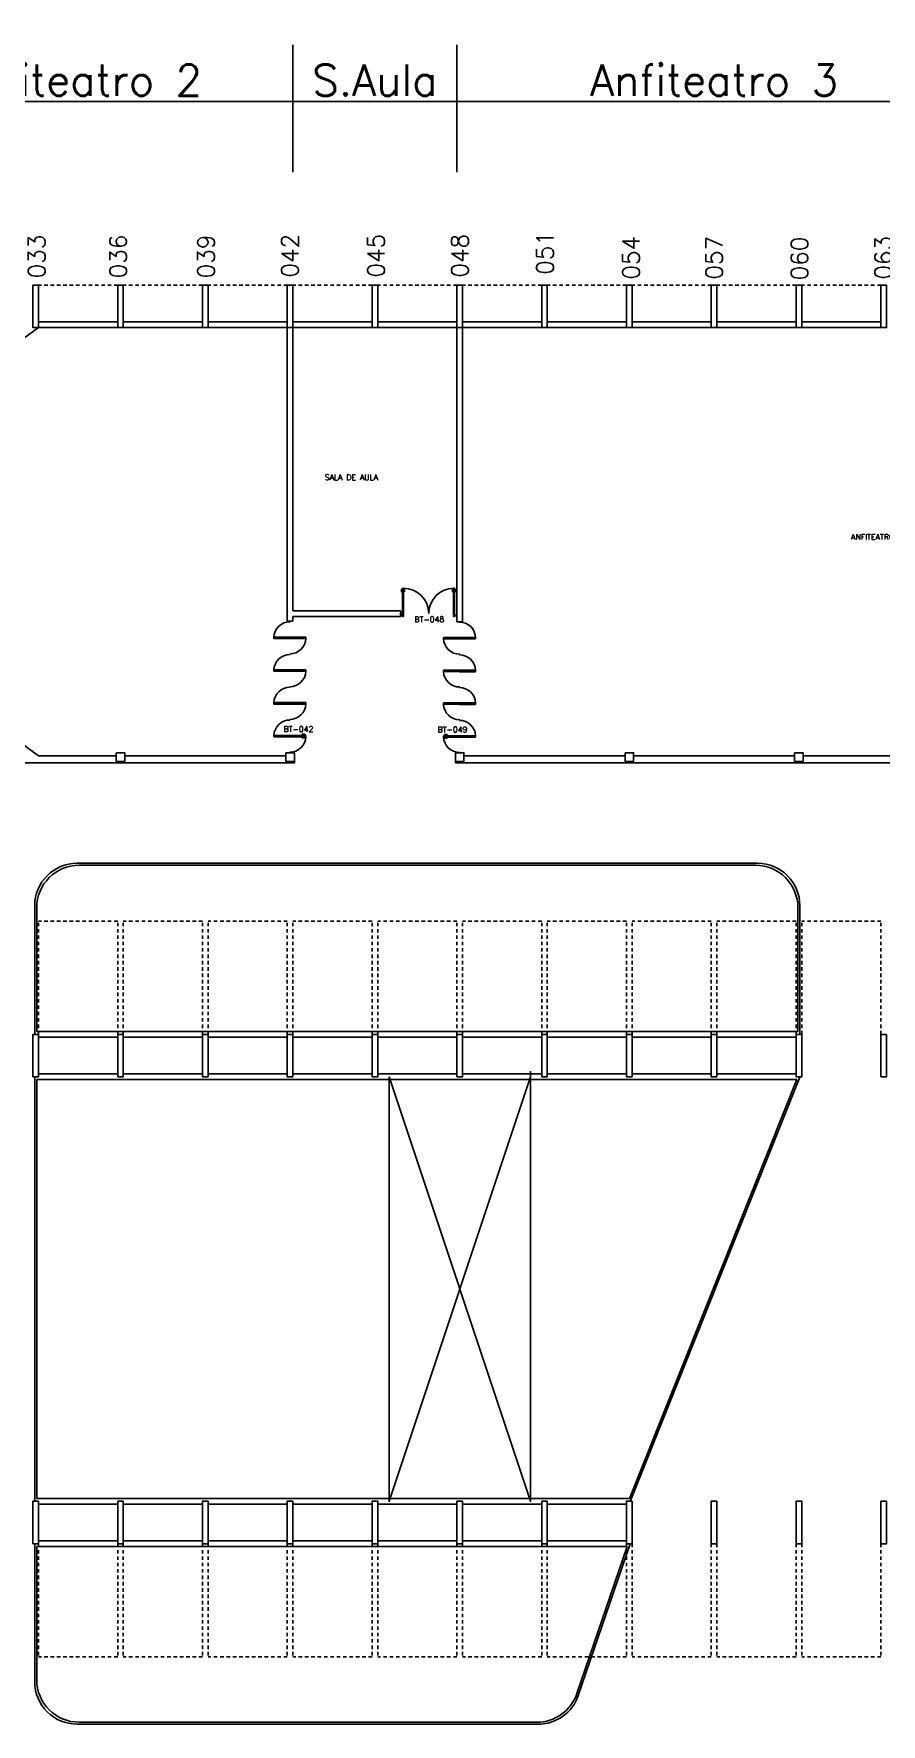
# Model space of a CAD drawing. Header units: millimetres. Extents: x 2860 to 3104, y 1039 to 1134.
# Drawn here: x 2906.1 to 2936.1, y 1073.8 to 1133.6 of the extents above; entities that cross this region are included whole.
import ezdxf

# ---------------------------------------------------------------- set-up
doc = ezdxf.new("R2010")
doc.units = ezdxf.units.MM
doc.linetypes.add('HIDDEN2', pattern=[0.1875, 0.125, -0.0625])
for name, color, linetype in [('ALV', 2, 'Continuous'), ('ESQ', 2, 'Continuous'), ('ESTR', 3, 'Continuous'), ('NOPILAR1', 2, 'Continuous'), ('PISO', 1, 'Continuous'), ('PROJ', 1, 'HIDDEN2'), ('TEXTO', 2, 'Continuous'), ('TEXTO-CENTRO-CUSTO', 2, 'Continuous'), ('TEXTO-ENDEREÇO', 2, 'Continuous')]:
    doc.layers.add(name, color=color, linetype=linetype)
doc.styles.add('1', font='romans.shx')
doc.styles.add('NOPILAR', font='simplex.shx', dxfattribs={"height": 0.6})
doc.styles.add('UNB-100', font='simplex.shx', dxfattribs={"height": 0.2})
doc.styles.add('UNB-100-1', font='simplex.shx', dxfattribs={"height": 0.2})
doc.dimstyles.new('1-600', dxfattribs={"dimtxt": 1.1, "dimasz": 2.5, "dimexe": 2, "dimexo": 4, "dimgap": 0.2, "dimtad": 1, "dimdec": 0, "dimzin": 4, "dimdsep": 46, "dimlunit": 6, "dimtxsty": '1', "dimblk1": 'NONE', "dimblk2": 'NONE', "dimsah": 1, "dimcen": 0, "dimclrd": 2, "dimclre": 2, "dimclrt": 2, "dimadec": 0, "dimazin": 0, "dimtfac": 1, "dimtdec": 0, "dimtmove": 2, "dimatfit": 3, "dimldrblk": 'NONE', "dimfxl": 1, "dimtolj": 1, "dimtzin": 0, "dimarcsym": 0})

# ---------------------------------------------------------------- blocks, each defined once
blk = doc.blocks.new('PILB-TTS')
blk.add_lwpolyline([(-0.3, 0.306), (0, 0.306), (0, 0), (-0.3, 0)], close=True)
blk = doc.blocks.new('PTDP-TTS')
at = {"color": 2}
for p, q in [((0.084, 0.9), (0.115, 0.9)), ((0.084, -0.1), (0.084, 0.9)), ((0.114, -0.1), (0.114, 0.9)), ((1.884, 0.9), (1.914, 0.9)), ((1.884, -0.1), (1.884, 0.9)), ((1.914, -0.1), (1.914, 0.9)), ((0.084, -0.1), (0.115, -0.1)), ((1.885, -0.101), (1.915, -0.101))]:
    blk.add_line(p, q, dxfattribs=at)
at = {"color": 1}
for centre, radius, start, end in [((0.114, 0.006), 0.892, 0, 90), ((1.899, 0.006), 0.892, 90, 180), ((0.098, 0), 0.098, 180, 270), ((1.896, -0.001), 0.0991, 271.7192, 0)]:
    blk.add_arc(centre, radius, start, end, dxfattribs=at)
at = {"layer": 'ESQ', "color": 1}
for p, q in [((0.044, 0.86), (0.044, 0.77)), ((0.044, 0.86), (0.084, 0.86)), ((0.054, 0.77), (0.044, 0.77)), ((0.054, 0.85), (0.054, 0.77)), ((0.054, 0.85), (0.084, 0.85)), ((0.154, 0.86), (0.114, 0.86)), ((0.144, 0.85), (0.114, 0.85)), ((0.144, 0.85), (0.144, 0.77)), ((0.144, 0.77), (0.154, 0.77)), ((0.154, 0.86), (0.154, 0.77))]:
    blk.add_line(p, q, dxfattribs=at)
blk = doc.blocks.new('*D76')
at = {"layer": 'DEFPOINTS', "color": 0, "transparency": 16777216}
for p in [(2915.308, 1131.18), (2900.108, 1124.68), (2915.308, 1124.68)]:
    blk.add_point(p, dxfattribs=at)
at = {"layer": 'TEXTO-CENTRO-CUSTO', "color": 2, "lineweight": -2, "transparency": 16777216}
for p, q in [((2900.108, 1128.68), (2900.108, 1133.18)), ((2915.308, 1128.68), (2915.308, 1133.18)), ((2900.108, 1131.18), (2915.308, 1131.18))]:
    blk.add_line(p, q, dxfattribs=at)
at = {"layer": 'TEXTO-CENTRO-CUSTO', "color": 2, "transparency": 16777216, "insert": (2907.708, 1131.93), "char_height": 1.1, "attachment_point": 5, "style": '1'}
blk.add_mtext('\\A1;Anfiteatro 2', dxfattribs=at)
blk = doc.blocks.new('_NONE')
at = {"color": 0, "linetype": 'ByBlock'}
blk.add_circle((0, 0), 0.25, dxfattribs=at)
blk = doc.blocks.new('*D77')
at = {"layer": 'DEFPOINTS', "color": 0, "transparency": 16777216}
for p in [(2939.308, 1131.18), (2921.108, 1124.68), (2939.308, 1124.68)]:
    blk.add_point(p, dxfattribs=at)
at = {"layer": 'TEXTO-CENTRO-CUSTO', "color": 2, "lineweight": -2, "transparency": 16777216}
for p, q in [((2921.108, 1128.68), (2921.108, 1133.18)), ((2939.308, 1128.68), (2939.308, 1133.18)), ((2921.108, 1131.18), (2939.308, 1131.18))]:
    blk.add_line(p, q, dxfattribs=at)
at = {"layer": 'TEXTO-CENTRO-CUSTO', "color": 2, "transparency": 16777216, "insert": (2930.208, 1131.93), "char_height": 1.1, "attachment_point": 5, "style": '1'}
blk.add_mtext('\\A1;Anfiteatro 3', dxfattribs=at)
blk = doc.blocks.new('*D78')
at = {"layer": 'DEFPOINTS', "color": 0, "transparency": 16777216}
for p in [(2921.108, 1131.18), (2915.308, 1124.68), (2921.108, 1124.68)]:
    blk.add_point(p, dxfattribs=at)
at = {"layer": 'TEXTO-CENTRO-CUSTO', "color": 2, "lineweight": -2, "transparency": 16777216}
for p, q in [((2915.308, 1128.68), (2915.308, 1133.18)), ((2921.108, 1128.68), (2921.108, 1133.18)), ((2915.308, 1131.18), (2921.108, 1131.18))]:
    blk.add_line(p, q, dxfattribs=at)
at = {"layer": 'TEXTO-CENTRO-CUSTO', "color": 2, "transparency": 16777216, "insert": (2918.208, 1131.93), "char_height": 1.1, "attachment_point": 5, "style": '1'}
blk.add_mtext('\\A1;S.Aula', dxfattribs=at)

msp = doc.modelspace()

# ---------------------------------------------------------------- linework, layer by layer
at = {"layer": 'ALV'}
for p, q in [((2902.886, 1120.688), (2906.308, 1123.18)), ((2906.308, 1123.38), (2909.108, 1123.38)), ((2906.308, 1123.18), (2909.108, 1123.18)), ((2909.308, 1123.38), (2912.108, 1123.38)), ((2909.308, 1123.18), (2912.108, 1123.18)), ((2912.308, 1123.38), (2915.108, 1123.38)), ((2912.308, 1123.18), (2915.108, 1123.18)), ((2915.108, 1123.38), (2915.108, 1112.798)), ((2915.308, 1123.38), (2915.308, 1113.166)), ((2915.308, 1123.38), (2918.108, 1123.38)), ((2915.308, 1123.18), (2918.108, 1123.18)), ((2918.308, 1123.38), (2921.108, 1123.38)), ((2918.308, 1123.18), (2921.108, 1123.18)), ((2921.108, 1123.38), (2921.108, 1112.772)), ((2921.308, 1123.38), (2921.308, 1112.772)), ((2921.308, 1123.38), (2924.108, 1123.38)), ((2921.308, 1123.18), (2924.108, 1123.18)), ((2924.308, 1123.38), (2927.108, 1123.38)), ((2924.308, 1123.18), (2927.108, 1123.18)), ((2927.308, 1123.38), (2930.108, 1123.38)), ((2927.308, 1123.18), (2930.108, 1123.18)), ((2930.308, 1123.38), (2933.108, 1123.38)), ((2930.308, 1123.18), (2933.108, 1123.18)), ((2933.308, 1123.38), (2936.108, 1123.38)), ((2933.308, 1123.18), (2936.108, 1123.18)), ((2915.308, 1113.166), (2919.121, 1113.166)), ((2919.121, 1113.166), (2919.121, 1112.966)), ((2915.103, 1112.797), (2915.303, 1112.797)), ((2915.308, 1112.966), (2915.308, 1112.798)), ((2915.308, 1112.966), (2919.121, 1112.966)), ((2921.108, 1112.772), (2921.308, 1112.772)), ((2902.913, 1110.512), (2906.308, 1108.039)), ((2909.208, 1107.789), (2903.21, 1107.789)), ((2909.058, 1108.039), (2906.308, 1108.039)), ((2915.358, 1107.789), (2909.21, 1107.789)), ((2915.058, 1108.039), (2909.358, 1108.039)), ((2915.358, 1107.838), (2915.358, 1107.789)), ((2921.058, 1107.838), (2921.058, 1107.789)), ((2927.208, 1107.789), (2921.058, 1107.789)), ((2927.058, 1108.039), (2921.358, 1108.039)), ((2933.208, 1107.789), (2927.21, 1107.789)), ((2933.058, 1108.039), (2927.358, 1108.039)), ((2939.208, 1107.789), (2933.21, 1107.789)), ((2939.058, 1108.039), (2933.358, 1108.039))]:
    msp.add_line(p, q, dxfattribs=at)
at = {"layer": 'ESQ'}
for p, q in [((2920.95, 1113.926), (2920.99, 1113.926)), ((2920.95, 1113.926), (2920.95, 1113.836)), ((2920.96, 1113.836), (2920.95, 1113.836)), ((2920.96, 1113.916), (2920.99, 1113.916)), ((2920.96, 1113.916), (2920.96, 1113.836)), ((2921.06, 1113.926), (2921.02, 1113.926)), ((2921.05, 1113.916), (2921.02, 1113.916)), ((2921.05, 1113.916), (2921.05, 1113.836)), ((2921.05, 1113.836), (2921.06, 1113.836)), ((2921.06, 1113.926), (2921.06, 1113.836)), ((2914.633, 1112.186), (2914.633, 1112.237)), ((2915.203, 1112.236), (2914.633, 1112.236)), ((2915.203, 1112.186), (2914.633, 1112.186)), ((2915.2, 1112.238), (2915.77, 1112.238)), ((2915.2, 1112.188), (2915.77, 1112.188)), ((2915.77, 1112.238), (2915.77, 1112.188)), ((2921.204, 1112.226), (2920.634, 1112.226)), ((2920.634, 1112.226), (2920.634, 1112.176)), ((2921.204, 1112.176), (2920.634, 1112.176)), ((2921.201, 1112.225), (2921.771, 1112.225)), ((2921.201, 1112.175), (2921.771, 1112.175)), ((2921.771, 1112.175), (2921.771, 1112.225)), ((2914.633, 1111.026), (2914.633, 1111.076)), ((2915.203, 1111.076), (2914.633, 1111.076)), ((2915.203, 1111.026), (2914.633, 1111.026)), ((2915.2, 1111.077), (2915.77, 1111.077)), ((2915.2, 1111.027), (2915.77, 1111.027)), ((2915.77, 1111.077), (2915.77, 1111.027)), ((2921.204, 1111.066), (2920.634, 1111.066)), ((2920.634, 1111.066), (2920.634, 1111.016)), ((2921.204, 1111.016), (2920.634, 1111.016)), ((2921.201, 1111.064), (2921.771, 1111.064)), ((2921.201, 1111.014), (2921.771, 1111.014)), ((2921.771, 1111.014), (2921.771, 1111.064)), ((2914.633, 1109.869), (2914.633, 1109.919)), ((2915.203, 1109.919), (2914.633, 1109.919)), ((2915.203, 1109.869), (2914.633, 1109.869)), ((2915.2, 1109.92), (2915.77, 1109.92)), ((2915.2, 1109.87), (2915.77, 1109.87)), ((2915.77, 1109.92), (2915.77, 1109.87)), ((2921.204, 1109.909), (2920.634, 1109.909)), ((2920.634, 1109.909), (2920.634, 1109.859)), ((2921.204, 1109.859), (2920.634, 1109.859)), ((2921.201, 1109.908), (2921.771, 1109.908)), ((2921.201, 1109.858), (2921.771, 1109.858)), ((2921.771, 1109.858), (2921.771, 1109.908)), ((2914.633, 1108.71), (2914.633, 1108.76)), ((2915.203, 1108.76), (2914.633, 1108.76)), ((2915.203, 1108.71), (2914.633, 1108.71)), ((2915.2, 1108.761), (2915.77, 1108.761)), ((2915.2, 1108.711), (2915.77, 1108.711)), ((2915.73, 1108.801), (2915.64, 1108.801)), ((2915.64, 1108.791), (2915.64, 1108.801)), ((2915.72, 1108.791), (2915.64, 1108.791)), ((2915.72, 1108.681), (2915.64, 1108.681)), ((2915.64, 1108.681), (2915.64, 1108.671)), ((2915.73, 1108.671), (2915.64, 1108.671)), ((2915.72, 1108.791), (2915.72, 1108.761)), ((2915.72, 1108.681), (2915.72, 1108.711)), ((2915.73, 1108.801), (2915.73, 1108.761)), ((2915.73, 1108.671), (2915.73, 1108.711)), ((2915.77, 1108.761), (2915.77, 1108.711)), ((2921.204, 1108.749), (2920.634, 1108.749)), ((2920.634, 1108.749), (2920.634, 1108.699)), ((2921.204, 1108.699), (2920.634, 1108.699)), ((2920.674, 1108.789), (2920.674, 1108.749)), ((2920.674, 1108.789), (2920.764, 1108.789)), ((2920.674, 1108.659), (2920.674, 1108.699)), ((2920.674, 1108.659), (2920.764, 1108.659)), ((2920.684, 1108.779), (2920.684, 1108.749)), ((2920.684, 1108.779), (2920.764, 1108.779)), ((2920.684, 1108.669), (2920.684, 1108.699)), ((2920.684, 1108.669), (2920.764, 1108.669)), ((2920.764, 1108.779), (2920.764, 1108.789)), ((2920.764, 1108.669), (2920.764, 1108.66)), ((2921.201, 1108.748), (2921.771, 1108.748)), ((2921.201, 1108.698), (2921.771, 1108.698)), ((2921.771, 1108.698), (2921.771, 1108.748))]:
    msp.add_line(p, q, dxfattribs=at)
for centre, radius, start, end in [((2915.203, 1112.211), 0.569, 89.24317, 179.24317), ((2921.202, 1112.199), 0.569, 0.75683, 90.75683), ((2915.199, 1112.215), 0.571, 269.72032, 357.27387), ((2921.206, 1112.203), 0.571, 182.72613, 270.27968), ((2915.204, 1111.049), 0.571, 89.72032, 177.27387), ((2921.2, 1111.037), 0.571, 2.72613, 90.27968), ((2915.199, 1111.054), 0.571, 269.72032, 357.27387), ((2921.206, 1111.043), 0.571, 182.72613, 270.27968), ((2915.204, 1109.892), 0.571, 89.72032, 177.27387), ((2921.2, 1109.881), 0.571, 2.72613, 90.27968), ((2915.199, 1109.898), 0.571, 269.72032, 357.27387), ((2921.206, 1109.886), 0.571, 182.72613, 270.27968), ((2915.204, 1108.733), 0.571, 89.72032, 177.27387), ((2921.2, 1108.721), 0.571, 2.72613, 90.27968), ((2915.199, 1108.738), 0.571, 269.72032, 357.27387), ((2921.206, 1108.727), 0.571, 182.72613, 270.27968)]:
    msp.add_arc(centre, radius, start, end, dxfattribs=at)
at = {"layer": 'ESTR'}
for points in [[(2906.308, 1124.68), (2906.308, 1123.18), (2906.108, 1123.18), (2906.108, 1124.68)], [(2909.308, 1124.68), (2909.308, 1123.18), (2909.108, 1123.18), (2909.108, 1124.68)], [(2912.308, 1124.68), (2912.308, 1123.18), (2912.108, 1123.18), (2912.108, 1124.68)], [(2915.308, 1124.68), (2915.308, 1123.18), (2915.108, 1123.18), (2915.108, 1124.68)], [(2918.308, 1124.68), (2918.308, 1123.18), (2918.108, 1123.18), (2918.108, 1124.68)], [(2921.308, 1124.68), (2921.308, 1123.18), (2921.108, 1123.18), (2921.108, 1124.68)], [(2924.308, 1124.68), (2924.308, 1123.18), (2924.108, 1123.18), (2924.108, 1124.68)], [(2927.308, 1124.68), (2927.308, 1123.18), (2927.108, 1123.18), (2927.108, 1124.68)], [(2930.308, 1124.68), (2930.308, 1123.18), (2930.108, 1123.18), (2930.108, 1124.68)], [(2933.308, 1124.68), (2933.308, 1123.18), (2933.108, 1123.18), (2933.108, 1124.68)], [(2936.308, 1124.68), (2936.308, 1123.18), (2936.108, 1123.18), (2936.108, 1124.68)], [(2906.308, 1098.188), (2906.308, 1096.688), (2906.108, 1096.688), (2906.108, 1098.188)], [(2909.308, 1098.188), (2909.308, 1096.688), (2909.108, 1096.688), (2909.108, 1098.188)], [(2912.308, 1098.188), (2912.308, 1096.688), (2912.108, 1096.688), (2912.108, 1098.188)], [(2915.308, 1098.188), (2915.308, 1096.688), (2915.108, 1096.688), (2915.108, 1098.188)], [(2918.308, 1098.188), (2918.308, 1096.688), (2918.108, 1096.688), (2918.108, 1098.188)], [(2921.308, 1098.188), (2921.308, 1096.688), (2921.108, 1096.688), (2921.108, 1098.188)], [(2924.308, 1098.188), (2924.308, 1096.688), (2924.108, 1096.688), (2924.108, 1098.188)], [(2927.308, 1098.188), (2927.308, 1096.688), (2927.108, 1096.688), (2927.108, 1098.188)], [(2930.308, 1098.188), (2930.308, 1096.688), (2930.108, 1096.688), (2930.108, 1098.188)], [(2933.308, 1098.188), (2933.308, 1096.688), (2933.108, 1096.688), (2933.108, 1098.188)], [(2936.308, 1098.188), (2936.308, 1096.688), (2936.108, 1096.688), (2936.108, 1098.188)], [(2906.308, 1081.678), (2906.308, 1080.178), (2906.108, 1080.178), (2906.108, 1081.678)], [(2909.308, 1081.678), (2909.308, 1080.178), (2909.108, 1080.178), (2909.108, 1081.678)], [(2912.308, 1081.678), (2912.308, 1080.178), (2912.108, 1080.178), (2912.108, 1081.678)], [(2915.308, 1081.678), (2915.308, 1080.178), (2915.108, 1080.178), (2915.108, 1081.678)], [(2918.308, 1081.678), (2918.308, 1080.178), (2918.108, 1080.178), (2918.108, 1081.678)], [(2921.308, 1081.678), (2921.308, 1080.178), (2921.108, 1080.178), (2921.108, 1081.678)], [(2924.308, 1081.678), (2924.308, 1080.178), (2924.108, 1080.178), (2924.108, 1081.678)], [(2927.308, 1081.678), (2927.308, 1080.178), (2927.108, 1080.178), (2927.108, 1081.678)], [(2930.308, 1081.678), (2930.308, 1080.178), (2930.108, 1080.178), (2930.108, 1081.678)], [(2933.308, 1081.678), (2933.308, 1080.178), (2933.108, 1080.178), (2933.108, 1081.678)], [(2936.308, 1081.678), (2936.308, 1080.178), (2936.108, 1080.178), (2936.108, 1081.678)]]:
    msp.add_lwpolyline(points, close=True, dxfattribs=at)
at = {"layer": 'PISO'}
for p, q in [((2931.743, 1104.239), (2907.673, 1104.239)), ((2931.673, 1104.169), (2907.743, 1104.169)), ((2906.173, 1098.188), (2906.173, 1102.739)), ((2906.243, 1098.288), (2906.243, 1102.669)), ((2933.173, 1098.288), (2933.173, 1102.669)), ((2933.243, 1098.188), (2933.243, 1102.739)), ((2923.708, 1096.888), (2923.708, 1081.655)), ((2906.173, 1081.678), (2906.173, 1096.67)), ((2906.243, 1081.778), (2906.243, 1096.588)), ((2918.708, 1096.688), (2918.708, 1081.655)), ((2923.708, 1096.688), (2918.708, 1081.678)), ((2918.708, 1096.688), (2923.708, 1081.678)), ((2927.21, 1081.778), (2933.13, 1096.588)), ((2927.24, 1081.665), (2933.24, 1096.675)), ((2906.173, 1080.178), (2906.173, 1075.295)), ((2927.241, 1080.167), (2925.405, 1074.808)), ((2906.243, 1080.078), (2906.243, 1075.365)), ((2927.137, 1080.078), (2925.355, 1074.878)), ((2923.986, 1073.795), (2907.673, 1073.795)), ((2923.936, 1073.865), (2907.743, 1073.865))]:
    msp.add_line(p, q, dxfattribs=at)
at = {"layer": 'PISO', "color": 1}
for p, q in [((2906.243, 1098.288), (2933.173, 1098.288)), ((2906.308, 1098.088), (2909.108, 1098.088)), ((2909.308, 1098.088), (2912.108, 1098.088)), ((2912.308, 1098.088), (2915.108, 1098.088)), ((2915.308, 1098.088), (2918.108, 1098.088)), ((2918.308, 1098.088), (2921.108, 1098.088)), ((2921.308, 1098.088), (2924.108, 1098.088)), ((2924.308, 1098.088), (2927.108, 1098.088)), ((2927.308, 1098.088), (2930.108, 1098.088)), ((2930.308, 1098.088), (2933.108, 1098.088)), ((2933.13, 1096.588), (2906.243, 1096.588)), ((2909.108, 1096.788), (2906.308, 1096.788)), ((2912.108, 1096.788), (2909.308, 1096.788)), ((2915.108, 1096.788), (2912.308, 1096.788)), ((2918.108, 1096.788), (2915.308, 1096.788)), ((2921.108, 1096.788), (2918.308, 1096.788)), ((2924.108, 1096.788), (2921.308, 1096.788)), ((2927.108, 1096.788), (2924.308, 1096.788)), ((2930.108, 1096.788), (2927.308, 1096.788)), ((2933.108, 1096.788), (2930.308, 1096.788)), ((2906.243, 1081.778), (2927.21, 1081.778)), ((2906.308, 1081.578), (2909.108, 1081.578)), ((2909.308, 1081.578), (2912.108, 1081.578)), ((2912.308, 1081.578), (2915.108, 1081.578)), ((2915.308, 1081.578), (2918.108, 1081.578)), ((2918.308, 1081.578), (2921.108, 1081.578)), ((2921.308, 1081.578), (2924.108, 1081.578)), ((2924.308, 1081.578), (2927.108, 1081.578)), ((2909.108, 1080.278), (2906.308, 1080.278)), ((2912.108, 1080.278), (2909.308, 1080.278)), ((2915.108, 1080.278), (2912.308, 1080.278)), ((2918.108, 1080.278), (2915.308, 1080.278)), ((2921.108, 1080.278), (2918.308, 1080.278)), ((2924.108, 1080.278), (2921.308, 1080.278)), ((2927.108, 1080.278), (2924.308, 1080.278)), ((2927.137, 1080.078), (2906.243, 1080.078))]:
    msp.add_line(p, q, dxfattribs=at)
at = {"layer": 'PISO'}
for centre, start, end in [((2907.673, 1102.739), 90, 180), ((2907.743, 1102.669), 90, 180), ((2931.673, 1102.669), 0, 90), ((2931.743, 1102.739), 0, 90), ((2907.743, 1075.365), 180, 270), ((2907.673, 1075.295), 180, 270), ((2923.936, 1075.365), 270, 341.0822), ((2923.986, 1075.295), 270, 341.0822)]:
    msp.add_arc(centre, 1.5, start, end, dxfattribs=at)
at = {"layer": 'PROJ'}
for p, q in [((2909.108, 1124.68), (2906.308, 1124.68)), ((2912.108, 1124.68), (2909.308, 1124.68)), ((2915.108, 1124.68), (2912.308, 1124.68)), ((2918.108, 1124.68), (2915.308, 1124.68)), ((2921.108, 1124.68), (2918.308, 1124.68)), ((2924.108, 1124.68), (2921.308, 1124.68)), ((2927.108, 1124.68), (2924.308, 1124.68)), ((2930.108, 1124.68), (2927.308, 1124.68)), ((2933.108, 1124.68), (2930.308, 1124.68)), ((2936.108, 1124.68), (2933.308, 1124.68)), ((2906.308, 1098.188), (2906.308, 1102.188)), ((2909.108, 1102.188), (2906.308, 1102.188)), ((2909.108, 1098.188), (2909.108, 1102.188)), ((2912.108, 1102.188), (2909.308, 1102.188)), ((2909.308, 1098.188), (2909.308, 1102.188)), ((2912.108, 1098.188), (2912.108, 1102.188)), ((2912.308, 1098.188), (2912.308, 1102.188)), ((2915.108, 1102.188), (2912.308, 1102.188)), ((2915.108, 1098.188), (2915.108, 1102.188)), ((2918.108, 1102.188), (2915.308, 1102.188)), ((2915.308, 1098.188), (2915.308, 1102.188)), ((2918.108, 1098.188), (2918.108, 1102.188)), ((2918.308, 1098.188), (2918.308, 1102.188)), ((2921.108, 1102.188), (2918.308, 1102.188)), ((2921.108, 1098.188), (2921.108, 1102.188)), ((2924.108, 1102.188), (2921.308, 1102.188)), ((2921.308, 1098.188), (2921.308, 1102.188)), ((2924.108, 1098.188), (2924.108, 1102.188)), ((2924.308, 1098.188), (2924.308, 1102.188)), ((2927.108, 1102.188), (2924.308, 1102.188)), ((2927.108, 1098.188), (2927.108, 1102.188)), ((2930.108, 1102.188), (2927.308, 1102.188)), ((2927.308, 1098.188), (2927.308, 1102.188)), ((2930.108, 1098.188), (2930.108, 1102.188)), ((2930.308, 1098.188), (2930.308, 1102.188)), ((2933.108, 1102.188), (2930.308, 1102.188)), ((2933.108, 1098.188), (2933.108, 1102.188)), ((2936.108, 1102.188), (2933.308, 1102.188)), ((2933.308, 1098.188), (2933.308, 1102.188)), ((2936.108, 1098.188), (2936.108, 1102.188)), ((2906.308, 1080.178), (2906.308, 1076.178)), ((2909.108, 1080.178), (2909.108, 1076.178)), ((2909.308, 1080.178), (2909.308, 1076.178)), ((2912.108, 1080.178), (2912.108, 1076.178)), ((2912.308, 1080.178), (2912.308, 1076.178)), ((2915.108, 1080.178), (2915.108, 1076.178)), ((2915.308, 1080.178), (2915.308, 1076.178)), ((2918.108, 1080.178), (2918.108, 1076.178)), ((2918.308, 1080.178), (2918.308, 1076.178)), ((2921.108, 1080.178), (2921.108, 1076.178)), ((2921.308, 1080.178), (2921.308, 1076.178)), ((2924.108, 1080.178), (2924.108, 1076.178)), ((2924.308, 1080.178), (2924.308, 1076.178)), ((2927.108, 1080.178), (2927.108, 1076.178)), ((2927.308, 1080.178), (2927.308, 1076.178)), ((2930.108, 1080.178), (2930.108, 1076.178)), ((2930.308, 1080.178), (2930.308, 1076.178)), ((2933.108, 1080.178), (2933.108, 1076.178)), ((2933.308, 1080.178), (2933.308, 1076.178)), ((2936.108, 1080.178), (2936.108, 1076.178)), ((2909.108, 1076.178), (2906.308, 1076.178)), ((2912.108, 1076.178), (2909.308, 1076.178)), ((2915.108, 1076.178), (2912.308, 1076.178)), ((2918.108, 1076.178), (2915.308, 1076.178)), ((2921.108, 1076.178), (2918.308, 1076.178)), ((2924.108, 1076.178), (2921.308, 1076.178)), ((2927.108, 1076.178), (2924.308, 1076.178)), ((2930.108, 1076.178), (2927.308, 1076.178)), ((2933.108, 1076.178), (2930.308, 1076.178)), ((2936.108, 1076.178), (2933.308, 1076.178))]:
    msp.add_line(p, q, dxfattribs=at)

# ---------------------------------------------------------------- block references
at = {"layer": 'ESQ'}
msp.add_blockref('PTDP-TTS', (2919.106, 1113.066), dxfattribs=at)
at = {"layer": 'ESTR', "color": 7}
for p in [(2909.358, 1107.838), (2915.358, 1107.838), (2921.358, 1107.838), (2927.358, 1107.838), (2933.358, 1107.838)]:
    msp.add_blockref('PILB-TTS', p, dxfattribs=at)

# ---------------------------------------------------------------- texts
at = {"layer": 'NOPILAR1', "style": 'NOPILAR'}
for s, p in [('033', (2906.547, 1124.924)), ('033', (2906.547, 1124.924)), ('036', (2909.425, 1124.924)), ('036', (2909.425, 1124.924)), ('039', (2912.537, 1124.924)), ('039', (2912.537, 1124.924)), ('042', (2915.503, 1124.951)), ('042', (2915.503, 1124.951)), ('045', (2918.549, 1124.951)), ('045', (2918.549, 1124.951)), ('048', (2921.514, 1124.951)), ('048', (2921.514, 1124.951)), ('051', (2924.526, 1125.049)), ('051', (2924.526, 1125.049)), ('054', (2927.572, 1124.88)), ('054', (2927.572, 1124.88)), ('057', (2930.51, 1124.88)), ('057', (2930.51, 1124.88)), ('060', (2933.53, 1124.853)), ('060', (2933.53, 1124.853)), ('063', (2936.495, 1124.88)), ('063', (2936.495, 1124.88))]:
    msp.add_text(s, height=0.6, rotation=90, dxfattribs=at).set_placement(p)
at = {"layer": 'TEXTO', "style": 'UNB-100'}
for s, p in [('SALA DE AULA', (2916.434, 1117.786)), ('ANFITEATRO 3', (2935.052, 1115.682))]:
    msp.add_text(s, height=0.2, dxfattribs=at).set_placement(p)
at = {"layer": 'TEXTO-ENDEREÇO', "style": 'UNB-100-1'}
for s, p in [('BT-048', (2919.606, 1112.765)), ('BT-042', (2914.978, 1108.882)), ('BT-049', (2920.427, 1108.868))]:
    msp.add_text(s, height=0.2, dxfattribs=at).set_placement(p)

# ---------------------------------------------------------------- dimensions: what is measured, and where the dimension line sits
at = {"layer": 'TEXTO-CENTRO-CUSTO'}
for base, p1, p2, text, picture, middle in [((2915.308, 1131.18), (2900.108, 1124.68), (2915.308, 1124.68), 'Anfiteatro 2', '*D76', (2907.708, 1131.93)), ((2939.308, 1131.18), (2921.108, 1124.68), (2939.308, 1124.68), 'Anfiteatro 3', '*D77', (2930.208, 1131.93)), ((2921.108, 1131.18), (2915.308, 1124.68), (2921.108, 1124.68), 'S.Aula', '*D78', (2918.208, 1131.93))]:
    dim = msp.add_linear_dim(base=base, p1=p1, p2=p2, text=text, dimstyle='1-600', dxfattribs=at)
    dim.commit()
    dim.dimension.update_dxf_attribs({"geometry": picture, "text_midpoint": middle})

doc.saveas('drawing.dxf')
